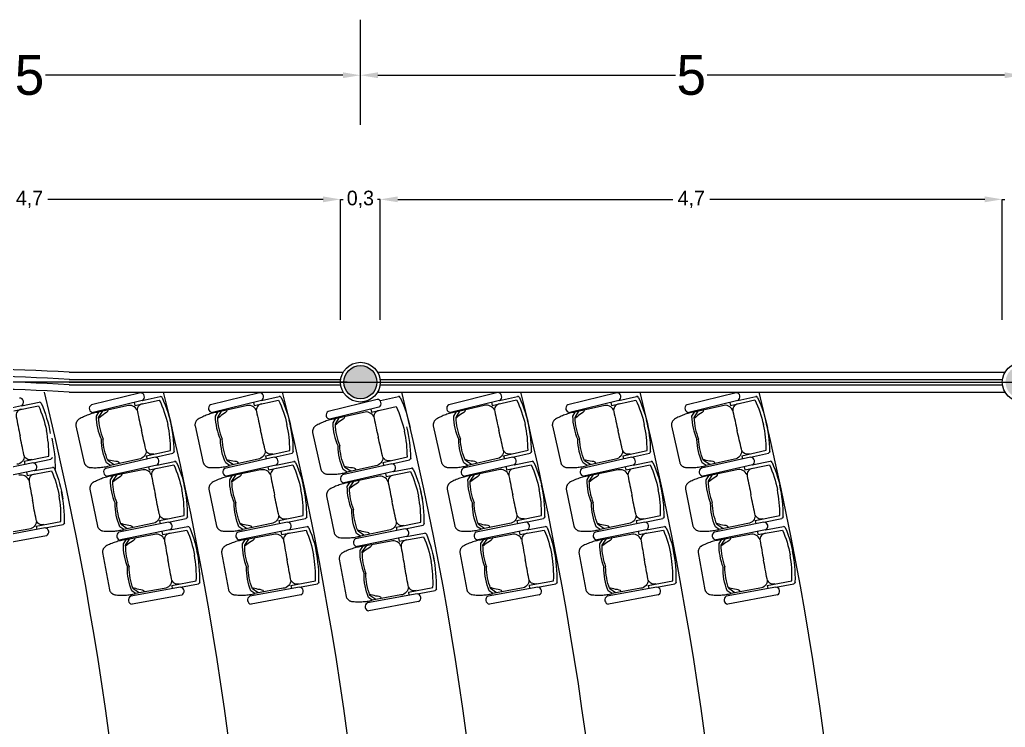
# Model space of a CAD drawing. Header units: millimetres. Extents: x 78.3 to 128, y 45 to 95.8.
# Drawn here: x 95.42 to 102.87, y 90.49 to 95.84 of the extents above; entities that cross this region are included whole.
import ezdxf

# ---------------------------------------------------------------- set-up
doc = ezdxf.new("R2010")
doc.units = ezdxf.units.MM
doc.header["$LTSCALE"] = 0.025
doc.linetypes.add('DASHED', pattern=[19.05, 12.7, -6.35])
for name, color, linetype, lineweight in [('EJES', 7, 'Continuous', 0), ('MURO CARGA', 6, 'Continuous', 50), ('MURO DIVISORIO', 2, 'Continuous', 25), ('PISOS', 3, 'Continuous', 18), ('ventana', 4, 'Continuous', 15)]:
    doc.layers.add(name, color=color, linetype=linetype, lineweight=lineweight)

msp = doc.modelspace()

# ---------------------------------------------------------------- hatches: boundary and pattern name
h = msp.add_hatch(color=3)
h.paths.add_polyline_path([(102.87, 93.0971, 1), (103.12, 93.0971, 1)])
h.paths.add_polyline_path([(97.87, 93.0971, 1), (98.12, 93.0971, 1)])

# ---------------------------------------------------------------- linework, layer by layer
at = {"lineweight": 15}
for p, q in [((96.3332, 93.017), (95.9628, 92.9257)), ((97.2332, 93.0173), (96.8628, 92.926)), ((99.0332, 93.0178), (98.6628, 92.9265)), ((99.9332, 93.0173), (99.5628, 92.926)), ((100.8332, 93.0175), (100.4628, 92.9262)), ((96.3472, 92.9587), (95.9769, 92.8674)), ((96.2864, 92.9439), (96.2916, 92.9205)), ((97.2472, 92.9589), (96.8769, 92.8677)), ((97.1864, 92.9442), (97.1916, 92.9208)), ((98.1216, 92.967), (97.7511, 92.8757)), ((99.0472, 92.9594), (98.6769, 92.8682)), ((98.9864, 92.9447), (98.9916, 92.9213)), ((99.9472, 92.9589), (99.5769, 92.8677)), ((99.8864, 92.9442), (99.8916, 92.9208)), ((100.8472, 92.9592), (100.4769, 92.8679)), ((100.7864, 92.9444), (100.7916, 92.921)), ((95.4337, 92.9185), (95.0617, 92.8348)), ((96.0164, 92.8704), (95.9979, 92.8401)), ((96.0436, 92.8765), (96.015, 92.8297)), ((96.2311, 92.9187), (96.0164, 92.8704)), ((96.9164, 92.8707), (96.8979, 92.8404)), ((96.9436, 92.8768), (96.915, 92.83)), ((97.1311, 92.919), (96.9164, 92.8707)), ((98.1356, 92.9087), (97.7653, 92.8174)), ((98.0194, 92.8688), (97.8048, 92.8204)), ((98.0747, 92.894), (98.08, 92.8706)), ((98.7164, 92.8712), (98.6979, 92.8409)), ((98.7436, 92.8773), (98.715, 92.8305)), ((98.9311, 92.9195), (98.7164, 92.8712)), ((99.6164, 92.8707), (99.5979, 92.8404)), ((99.6436, 92.8768), (99.615, 92.83)), ((99.8311, 92.919), (99.6164, 92.8707)), ((100.5164, 92.8709), (100.4979, 92.8407)), ((100.5436, 92.877), (100.515, 92.8303)), ((100.7311, 92.9193), (100.5164, 92.8709)), ((97.8048, 92.8204), (97.7863, 92.7902)), ((97.8319, 92.8266), (97.8034, 92.7798)), ((95.5215, 92.4874), (95.1477, 92.4111)), ((95.4554, 92.4994), (95.4604, 92.4749)), ((96.4436, 92.5294), (96.0714, 92.4455)), ((96.1072, 92.4673), (96.0775, 92.4868)), ((96.1343, 92.4735), (96.0885, 92.5035)), ((96.3218, 92.5157), (96.1072, 92.4673)), ((96.3773, 92.54), (96.3828, 92.5157)), ((97.3436, 92.5296), (96.9714, 92.4458)), ((97.0072, 92.4676), (96.9775, 92.487)), ((97.0343, 92.4737), (96.9885, 92.5038)), ((97.2218, 92.516), (97.0072, 92.4676)), ((97.2773, 92.5403), (97.2828, 92.5159)), ((98.1657, 92.4901), (98.1712, 92.4657)), ((99.1436, 92.5302), (98.7714, 92.4463)), ((98.8072, 92.4681), (98.7775, 92.4876)), ((98.8343, 92.4743), (98.7885, 92.5043)), ((99.0218, 92.5165), (98.8072, 92.4681)), ((99.0773, 92.5408), (99.0828, 92.5165)), ((100.0436, 92.5296), (99.6714, 92.4458)), ((99.7072, 92.4676), (99.6775, 92.487)), ((99.7343, 92.4737), (99.6885, 92.5038)), ((99.9218, 92.516), (99.7072, 92.4676)), ((99.9773, 92.5403), (99.9828, 92.5159)), ((100.9436, 92.5299), (100.5714, 92.4461)), ((100.6072, 92.4679), (100.5775, 92.4873)), ((100.6343, 92.474), (100.5885, 92.504)), ((100.8218, 92.5162), (100.6072, 92.4679)), ((100.8773, 92.5406), (100.8828, 92.5162)), ((95.5331, 92.4285), (95.1595, 92.3523)), ((95.4717, 92.4163), (95.4761, 92.3927)), ((96.4565, 92.4707), (96.0844, 92.387)), ((96.3395, 92.4332), (96.124, 92.3892)), ((96.3953, 92.4572), (96.4001, 92.4337)), ((97.3565, 92.471), (96.9844, 92.3872)), ((97.2395, 92.4334), (97.024, 92.3894)), ((97.2953, 92.4575), (97.3001, 92.434)), ((98.232, 92.4794), (97.8598, 92.3956)), ((97.8955, 92.4174), (97.8659, 92.4368)), ((98.2448, 92.4208), (97.8728, 92.337)), ((97.9227, 92.4235), (97.8769, 92.4535)), ((98.1102, 92.4657), (97.8955, 92.4174)), ((99.1565, 92.4715), (98.7844, 92.3877)), ((99.0395, 92.434), (98.824, 92.39)), ((99.0953, 92.458), (99.1001, 92.4345)), ((100.0565, 92.471), (99.6844, 92.3872)), ((99.9395, 92.4334), (99.724, 92.3894)), ((99.9953, 92.4575), (100.0001, 92.434)), ((100.9565, 92.4713), (100.5844, 92.3875)), ((100.8395, 92.4337), (100.624, 92.3897)), ((100.8953, 92.4578), (100.9001, 92.4343)), ((96.124, 92.3892), (96.1049, 92.3593)), ((96.1512, 92.3947), (96.1218, 92.3485)), ((97.024, 92.3894), (97.0049, 92.3596)), ((97.0512, 92.395), (97.0218, 92.3488)), ((97.9123, 92.3392), (97.8933, 92.3093)), ((97.9396, 92.3448), (97.9101, 92.2986)), ((98.1279, 92.3832), (97.9123, 92.3392)), ((98.1837, 92.4073), (98.1885, 92.3838)), ((98.824, 92.39), (98.8049, 92.3601)), ((98.8512, 92.3955), (98.8218, 92.3493)), ((99.724, 92.3894), (99.7049, 92.3596)), ((99.7512, 92.395), (99.7218, 92.3488)), ((100.624, 92.3897), (100.6049, 92.3598)), ((100.6512, 92.3953), (100.6218, 92.3491)), ((96.5442, 92.0396), (96.1704, 91.9633)), ((96.4781, 92.0516), (96.4832, 92.0271)), ((97.4442, 92.0399), (97.0704, 91.9635)), ((97.3781, 92.0519), (97.3832, 92.0274)), ((99.2442, 92.0404), (98.8704, 91.9641)), ((99.1781, 92.0524), (99.1832, 92.0279)), ((100.1442, 92.0399), (99.7704, 91.9635)), ((100.0781, 92.0519), (100.0832, 92.0274)), ((101.0442, 92.0401), (100.6704, 91.9638)), ((100.9781, 92.0521), (100.9832, 92.0277)), ((95.6122, 91.9957), (95.2369, 91.9269)), ((95.4899, 91.987), (95.2735, 91.9473)), ((95.5464, 92.0091), (95.5509, 91.9845)), ((96.2066, 91.9844), (96.1773, 92.0044)), ((96.5559, 91.9807), (96.1822, 91.9045)), ((96.2339, 91.9899), (96.1886, 92.0209)), ((96.4222, 92.0284), (96.2066, 91.9844)), ((96.4945, 91.9685), (96.4988, 91.9449)), ((97.1066, 91.9846), (97.0773, 92.0046)), ((97.4559, 91.981), (97.0822, 91.9047)), ((97.1339, 91.9902), (97.0886, 92.0212)), ((97.3222, 92.0286), (97.1066, 91.9846)), ((97.3945, 91.9687), (97.3988, 91.9451)), ((98.3326, 91.9896), (97.9588, 91.9133)), ((98.0222, 91.94), (97.977, 91.9709)), ((98.2106, 91.9784), (97.995, 91.9344)), ((98.2665, 92.0017), (98.2715, 91.9772)), ((98.9066, 91.9852), (98.8773, 92.0052)), ((99.2559, 91.9815), (98.8822, 91.9052)), ((98.9339, 91.9907), (98.8886, 92.0217)), ((99.1222, 92.0292), (98.9066, 91.9852)), ((99.1945, 91.9693), (99.1988, 91.9457)), ((99.8066, 91.9846), (99.7773, 92.0046)), ((100.1559, 91.981), (99.7822, 91.9047)), ((99.8339, 91.9902), (99.7886, 92.0212)), ((100.0222, 92.0286), (99.8066, 91.9846)), ((100.0945, 91.9687), (100.0988, 91.9451)), ((100.7066, 91.9849), (100.6773, 92.0049)), ((101.0559, 91.9813), (100.6822, 91.905)), ((100.7339, 91.9905), (100.6886, 92.0214)), ((100.9222, 92.0289), (100.7066, 91.9849)), ((100.9945, 91.969), (100.9988, 91.9454)), ((95.6227, 91.9366), (95.2476, 91.8679)), ((96.2218, 91.9059), (96.2021, 91.8764)), ((96.2492, 91.9109), (96.2188, 91.8653)), ((96.4382, 91.9455), (96.2218, 91.9059)), ((97.1218, 91.9061), (97.1021, 91.8767)), ((97.1492, 91.9112), (97.1188, 91.8656)), ((97.3382, 91.9458), (97.1218, 91.9061)), ((97.995, 91.9344), (97.9657, 91.9544)), ((98.3443, 91.9308), (97.9706, 91.8545)), ((98.2266, 91.8956), (98.0102, 91.8559)), ((98.2829, 91.9185), (98.2872, 91.8949)), ((98.9218, 91.9067), (98.9021, 91.8772)), ((98.9492, 91.9117), (98.9188, 91.8661)), ((99.1382, 91.9463), (98.9218, 91.9067)), ((99.8218, 91.9061), (99.8021, 91.8767)), ((99.8492, 91.9112), (99.8188, 91.8656)), ((100.0382, 91.9458), (99.8218, 91.9061)), ((100.7218, 91.9064), (100.7021, 91.8769)), ((100.7492, 91.9114), (100.7188, 91.8658)), ((100.9382, 91.9461), (100.7218, 91.9064)), ((98.0102, 91.8559), (97.9905, 91.8264)), ((98.0376, 91.8609), (98.0071, 91.8153)), ((96.635, 91.5479), (96.2597, 91.4791)), ((96.2963, 91.4995), (96.2674, 91.5201)), ((96.3237, 91.5045), (96.2791, 91.5364)), ((96.5127, 91.5392), (96.2963, 91.4995)), ((96.5691, 91.5613), (96.5736, 91.5367)), ((97.535, 91.5482), (97.1597, 91.4794)), ((97.1963, 91.4998), (97.1674, 91.5204)), ((97.2237, 91.5048), (97.1791, 91.5366)), ((97.4127, 91.5394), (97.1963, 91.4998)), ((97.4691, 91.5615), (97.4736, 91.5369)), ((99.335, 91.5487), (98.9597, 91.4799)), ((98.9963, 91.5003), (98.9674, 91.5209)), ((99.0237, 91.5053), (98.9791, 91.5372)), ((99.2127, 91.5399), (98.9963, 91.5003)), ((99.2691, 91.5621), (99.2736, 91.5375)), ((100.235, 91.5482), (99.8597, 91.4794)), ((99.8963, 91.4998), (99.8674, 91.5204)), ((99.9237, 91.5048), (99.8791, 91.5366)), ((100.1127, 91.5394), (99.8963, 91.4998)), ((100.1691, 91.5615), (100.1736, 91.5369)), ((101.135, 91.5484), (100.7597, 91.4797)), ((100.7963, 91.5), (100.7674, 91.5206)), ((100.8237, 91.505), (100.7791, 91.5369)), ((101.0127, 91.5397), (100.7963, 91.5)), ((101.0691, 91.5618), (101.0736, 91.5372)), ((96.6454, 91.4888), (96.2703, 91.4201)), ((97.5454, 91.4891), (97.1703, 91.4203)), ((98.4233, 91.498), (98.0481, 91.4292)), ((98.0846, 91.4495), (98.0558, 91.4701)), ((98.112, 91.4546), (98.0674, 91.4864)), ((98.3011, 91.4892), (98.0846, 91.4495)), ((98.3575, 91.5113), (98.362, 91.4867)), ((99.3454, 91.4896), (98.9703, 91.4209)), ((100.2454, 91.4891), (99.8703, 91.4203)), ((101.1454, 91.4894), (100.7703, 91.4206)), ((98.4338, 91.4389), (98.0587, 91.3701))]:
    msp.add_line(p, q, dxfattribs=at)
at = {"linetype": 'DASHED', "lineweight": 15}
for p, q in [((95.8454, 92.7666), (95.9082, 92.4878)), ((96.7454, 92.7668), (96.8082, 92.4881)), ((97.6337, 92.7166), (97.6965, 92.4379)), ((98.5454, 92.7674), (98.6082, 92.4886)), ((99.4454, 92.7668), (99.5082, 92.4881)), ((100.3454, 92.7671), (100.4082, 92.4884)), ((95.9509, 92.2888), (96.008, 92.0089)), ((96.8509, 92.2891), (96.908, 92.0091)), ((98.6509, 92.2896), (98.708, 92.0096)), ((99.5509, 92.2891), (99.608, 92.0091)), ((100.4509, 92.2893), (100.508, 92.0094)), ((97.7392, 92.2389), (97.7964, 91.9589)), ((96.0467, 91.809), (96.0982, 91.528)), ((96.9467, 91.8093), (96.9982, 91.5282)), ((97.8351, 91.7591), (97.8866, 91.478)), ((98.7467, 91.8098), (98.7982, 91.5288)), ((99.6467, 91.8093), (99.6982, 91.5282)), ((100.5467, 91.8096), (100.5982, 91.5285))]:
    msp.add_line(p, q, dxfattribs=at)
at = {"lineweight": 15}
for points in [[(95.4335, 92.9185), (95.569, 92.9462)], [(96.2916, 92.9205), (96.4757, 92.962)], [(96.347, 92.9586), (96.4819, 92.989)], [(97.1916, 92.9208), (97.3757, 92.9622)], [(97.247, 92.9589), (97.3819, 92.9893)], [(98.147, 92.9591), (98.2819, 92.9895)], [(98.9916, 92.9213), (99.1757, 92.9628)], [(99.047, 92.9594), (99.1819, 92.9898)], [(99.8916, 92.9208), (100.0757, 92.9622)], [(99.947, 92.9589), (100.0819, 92.9893)], [(100.7916, 92.921), (100.9757, 92.9625)], [(100.847, 92.9591), (100.9819, 92.9895)], [(95.3774, 92.8815), (95.5623, 92.9193)], [(98.08, 92.8706), (98.2641, 92.912)], [(96.3773, 92.54), (96.5614, 92.5815)], [(97.2773, 92.5403), (97.4614, 92.5818)], [(99.0773, 92.5408), (99.2614, 92.5823)], [(99.9773, 92.5403), (100.1614, 92.5818)], [(100.8773, 92.5406), (101.0614, 92.582)], [(95.4554, 92.4994), (95.6403, 92.5372)], [(95.5215, 92.4874), (95.657, 92.5151)], [(96.4436, 92.5294), (96.5786, 92.5597)], [(96.4562, 92.4707), (96.5917, 92.4984)], [(97.3436, 92.5296), (97.4786, 92.56)], [(97.3562, 92.471), (97.4917, 92.4986)], [(98.1657, 92.4901), (98.3498, 92.5316)], [(98.232, 92.4794), (98.3669, 92.5098)], [(99.1436, 92.5302), (99.2786, 92.5605)], [(99.1562, 92.4715), (99.2917, 92.4992)], [(100.0436, 92.5296), (100.1786, 92.56)], [(100.0562, 92.471), (100.1917, 92.4986)], [(100.9436, 92.5299), (101.0786, 92.5603)], [(100.9562, 92.4712), (101.0917, 92.4989)], [(95.4761, 92.3927), (95.6617, 92.4267)], [(95.5329, 92.4285), (95.6689, 92.4534)], [(96.4001, 92.4337), (96.585, 92.4715)], [(97.3001, 92.434), (97.485, 92.4718)], [(98.1885, 92.3838), (98.3734, 92.4215)], [(98.2446, 92.4208), (98.3801, 92.4484)], [(99.1001, 92.4345), (99.285, 92.4723)], [(100.0001, 92.434), (100.185, 92.4718)], [(100.9001, 92.4343), (101.085, 92.472)], [(95.5464, 92.0091), (95.732, 92.0431)], [(96.4781, 92.0516), (96.663, 92.0894)], [(96.5442, 92.0396), (96.6797, 92.0673)], [(97.3781, 92.0519), (97.563, 92.0896)], [(97.4442, 92.0399), (97.5797, 92.0675)], [(98.2665, 92.0017), (98.4514, 92.0394)], [(99.1781, 92.0524), (99.363, 92.0902)], [(99.2442, 92.0404), (99.3797, 92.0681)], [(100.0781, 92.0519), (100.263, 92.0896)], [(100.1442, 92.0399), (100.2797, 92.0675)], [(100.9781, 92.0521), (101.163, 92.0899)], [(101.0442, 92.0401), (101.1797, 92.0678)], [(95.6122, 91.9957), (95.7482, 92.0206)], [(96.4988, 91.9449), (96.6844, 91.9789)], [(96.5556, 91.9807), (96.6917, 92.0056)], [(97.3988, 91.9451), (97.5844, 91.9792)], [(97.4556, 91.981), (97.5917, 92.0059)], [(98.3326, 91.9896), (98.4681, 92.0173)], [(99.1988, 91.9457), (99.3844, 91.9797)], [(99.2556, 91.9815), (99.3917, 92.0064)], [(100.0988, 91.9451), (100.2844, 91.9792)], [(100.1556, 91.981), (100.2917, 92.0059)], [(100.9988, 91.9454), (101.1844, 91.9794)], [(101.0556, 91.9812), (101.1917, 92.0062)], [(98.2872, 91.8949), (98.4728, 91.9289)], [(98.344, 91.9308), (98.48, 91.9557)], [(96.5691, 91.5613), (96.7547, 91.5953)], [(97.4691, 91.5615), (97.6547, 91.5955)], [(99.2691, 91.5621), (99.4547, 91.5961)], [(100.1691, 91.5615), (100.3547, 91.5955)], [(101.0691, 91.5618), (101.2547, 91.5958)], [(96.635, 91.5479), (96.771, 91.5728)], [(97.535, 91.5482), (97.671, 91.5731)], [(98.3575, 91.5113), (98.5431, 91.5453)], [(98.4233, 91.498), (98.5594, 91.5229)], [(99.335, 91.5487), (99.471, 91.5736)], [(100.235, 91.5482), (100.371, 91.5731)], [(101.135, 91.5484), (101.271, 91.5734)]]:
    msp.add_lwpolyline(points, dxfattribs=at)
for points in [[(95.583, 92.9381, 0.288243), (95.569, 92.9462, 0.288243)], [(95.583, 92.9381, -0.060987), (95.6522, 92.7098, -0.060987)], [(96.4757, 92.962, -0.059139), (96.5399, 92.7766, -0.059139)], [(96.4961, 92.9812, 0.288243), (96.4819, 92.989, 0.288243)], [(96.4961, 92.9812, -0.060987), (96.5699, 92.7543, -0.060987)], [(97.3757, 92.9622, -0.059139), (97.4399, 92.7768, -0.059139)], [(97.3961, 92.9815, 0.288243), (97.3819, 92.9893, 0.288243)], [(97.3961, 92.9815, -0.060987), (97.4699, 92.7546, -0.060987)], [(98.2961, 92.9818, 0.288243), (98.2819, 92.9895, 0.288243)], [(98.2961, 92.9818, -0.060987), (98.3699, 92.7549, -0.060987)], [(99.0492, 92.9334, 0.450517), (99.0098, 92.8753, 0.003626), (99.0415, 92.7327, 0.003626)], [(99.1757, 92.9628, -0.059139), (99.2399, 92.7773, -0.059139)], [(99.1961, 92.982, 0.288243), (99.1819, 92.9898, 0.288243)], [(99.1961, 92.982, -0.060987), (99.2699, 92.7551, -0.060987)], [(100.0757, 92.9622, -0.059139), (100.1399, 92.7768, -0.059139)], [(100.0961, 92.9815, 0.288243), (100.0819, 92.9893, 0.288243)], [(100.0961, 92.9815, -0.060987), (100.1699, 92.7546, -0.060987)], [(100.8492, 92.9331, 0.450517), (100.8098, 92.875, 0.003626), (100.8415, 92.7324, 0.003626)], [(100.9757, 92.9625, -0.059139), (101.0399, 92.7771, -0.059139)], [(100.9961, 92.9818, 0.288243), (100.9819, 92.9895, 0.288243)], [(100.9961, 92.9818, -0.060987), (101.0699, 92.7549, -0.060987)], [(95.4352, 92.8925, 0.450517), (95.3947, 92.8351, 0.003626), (95.4234, 92.6919, 0.003626)], [(95.5623, 92.9193, -0.059139), (95.6227, 92.7326, -0.059139)], [(96.3078, 92.8835, 0.38944), (96.2311, 92.9187, -0.177299)], [(96.3492, 92.9326, 0.450517), (96.3098, 92.8745, 0.003626), (96.3415, 92.7319, 0.003626)], [(97.2078, 92.8838, 0.38944), (97.1311, 92.919, -0.177299)], [(97.2492, 92.9329, 0.450517), (97.2098, 92.8747, 0.003626), (97.2415, 92.7321, 0.003626)], [(98.0962, 92.8336, 0.38944), (98.0194, 92.8688, -0.177299)], [(98.1375, 92.8827, 0.450517), (98.0982, 92.8245, 0.003626), (98.1298, 92.6819, 0.003626)], [(98.2641, 92.912, -0.059139), (98.3283, 92.7266, -0.059139)], [(99.0078, 92.8843, 0.38944), (98.9311, 92.9195, -0.177299)], [(99.9078, 92.8838, 0.38944), (99.8311, 92.919, -0.177299)], [(99.9492, 92.9329, 0.450517), (99.9098, 92.8747, 0.003626), (99.9415, 92.7321, 0.003626)], [(100.8078, 92.8841, 0.38944), (100.7311, 92.9193, -0.177299)], [(95.9979, 92.8401, 0.099555), (96.0377, 92.6635, 0.500475)], [(96.015, 92.8297, 0.093035), (96.0507, 92.6664, 0.093035)], [(96.5881, 92.5729, 0.060987), (96.5575, 92.8095, 0.060987)], [(96.8979, 92.8404, 0.099555), (96.9377, 92.6637, 0.500475)], [(96.915, 92.83, 0.093035), (96.9507, 92.6666, 0.093035)], [(97.4881, 92.5731, 0.060987), (97.4575, 92.8097, 0.060987)], [(97.7863, 92.7902, 0.099555), (97.8261, 92.6135, 0.500475)], [(98.6979, 92.8409, 0.099555), (98.7377, 92.6642, 0.500475)], [(98.715, 92.8305, 0.093035), (98.7507, 92.6672, 0.093035)], [(99.2881, 92.5736, 0.060987), (99.2575, 92.8103, 0.060987)], [(99.5979, 92.8404, 0.099555), (99.6377, 92.6637, 0.500475)], [(99.615, 92.83, 0.093035), (99.6507, 92.6666, 0.093035)], [(100.1881, 92.5731, 0.060987), (100.1575, 92.8097, 0.060987)], [(100.4979, 92.8407, 0.099555), (100.5377, 92.664, 0.500475)], [(100.515, 92.8303, 0.093035), (100.5507, 92.6669, 0.093035)], [(101.0881, 92.5734, 0.060987), (101.0575, 92.81, 0.060987)], [(95.6403, 92.5372, 0.059139), (95.6227, 92.7326, 0.059139)], [(96.4345, 92.5538, -0.450517), (96.374, 92.5895, -0.003626), (96.3415, 92.7319, -0.003626)], [(96.5614, 92.5815, 0.059139), (96.5399, 92.7766, 0.059139)], [(97.3345, 92.554, -0.450517), (97.274, 92.5897, -0.003626), (97.2415, 92.7321, -0.003626)], [(97.4614, 92.5818, 0.059139), (97.4399, 92.7768, 0.059139)], [(97.8034, 92.7798, 0.093035), (97.8391, 92.6164, 0.093035)], [(98.3498, 92.5316, 0.059139), (98.3283, 92.7266, 0.059139)], [(98.3764, 92.5229, 0.060987), (98.3458, 92.7595, 0.060987)], [(99.1345, 92.5546, -0.450517), (99.074, 92.5903, -0.003626), (99.0415, 92.7327, -0.003626)], [(99.2614, 92.5823, 0.059139), (99.2399, 92.7773, 0.059139)], [(100.0345, 92.554, -0.450517), (99.974, 92.5897, -0.003626), (99.9415, 92.7321, -0.003626)], [(100.1614, 92.5818, 0.059139), (100.1399, 92.7768, 0.059139)], [(100.9345, 92.5543, -0.450517), (100.874, 92.59, -0.003626), (100.8415, 92.7324, -0.003626)], [(101.0614, 92.582, 0.059139), (101.0399, 92.7771, 0.059139)], [(95.5128, 92.512, -0.450517), (95.4531, 92.5489, -0.003626), (95.4234, 92.6919, -0.003626)], [(95.691, 92.4373, 0.060987), (95.6651, 92.6745, 0.060987)], [(96.0775, 92.4868, -0.099555), (96.0377, 92.6635, -0.500475)], [(96.0885, 92.5035, -0.093035), (96.0507, 92.6664, -0.093035)], [(96.9775, 92.487, -0.099555), (96.9377, 92.6637, -0.500475)], [(96.9885, 92.5038, -0.093035), (96.9507, 92.6666, -0.093035)], [(98.2229, 92.5038, -0.450517), (98.1624, 92.5395, -0.003626), (98.1298, 92.6819, -0.003626)], [(98.7775, 92.4876, -0.099555), (98.7377, 92.6642, -0.500475)], [(98.7885, 92.5043, -0.093035), (98.7507, 92.6672, -0.093035)], [(99.6775, 92.487, -0.099555), (99.6377, 92.6637, -0.500475)], [(99.6885, 92.5038, -0.093035), (99.6507, 92.6666, -0.093035)], [(100.5775, 92.4873, -0.099555), (100.5377, 92.664, -0.500475)], [(100.5885, 92.504, -0.093035), (100.5507, 92.6669, -0.093035)], [(96.3761, 92.5804, -0.38944), (96.3218, 92.5157, 0.177299)], [(96.5881, 92.5729, -0.288243), (96.5786, 92.5597, -0.288243)], [(97.2761, 92.5807, -0.38944), (97.2218, 92.516, 0.177299)], [(97.4881, 92.5731, -0.288243), (97.4786, 92.56, -0.288243)], [(97.8659, 92.4368, -0.099555), (97.8261, 92.6135, -0.500475)], [(97.8769, 92.4535, -0.093035), (97.8391, 92.6164, -0.093035)], [(99.0761, 92.5812, -0.38944), (99.0218, 92.5165, 0.177299)], [(99.2881, 92.5736, -0.288243), (99.2786, 92.5605, -0.288243)], [(99.9761, 92.5807, -0.38944), (99.9218, 92.516, 0.177299)], [(100.1881, 92.5731, -0.288243), (100.1786, 92.56, -0.288243)], [(100.8761, 92.5809, -0.38944), (100.8218, 92.5162, 0.177299)], [(101.0881, 92.5734, -0.288243), (101.0786, 92.5603, -0.288243)], [(95.455, 92.5398, -0.38944), (95.3994, 92.4762, 0.177299)], [(95.6668, 92.528, -0.288243), (95.657, 92.5151, -0.288243)], [(96.6058, 92.4903, 0.288243), (96.5917, 92.4984, 0.288243)], [(96.6058, 92.4903, -0.060987), (96.675, 92.262, -0.060987)], [(97.5058, 92.4906, 0.288243), (97.4917, 92.4986, 0.288243)], [(97.5058, 92.4906, -0.060987), (97.575, 92.2623, -0.060987)], [(98.1644, 92.5304, -0.38944), (98.1102, 92.4657, 0.177299)], [(98.3764, 92.5229, -0.288243), (98.3669, 92.5098, -0.288243)], [(99.3058, 92.4911, 0.288243), (99.2917, 92.4992, 0.288243)], [(99.3058, 92.4911, -0.060987), (99.375, 92.2628, -0.060987)], [(100.2058, 92.4906, 0.288243), (100.1917, 92.4986, 0.288243)], [(100.2058, 92.4906, -0.060987), (100.275, 92.2623, -0.060987)], [(101.1058, 92.4908, 0.288243), (101.0917, 92.4989, 0.288243)], [(101.1058, 92.4908, -0.060987), (101.175, 92.2625, -0.060987)], [(95.6617, 92.4267, -0.059139), (95.7184, 92.2388, -0.059139)], [(95.6828, 92.4451, 0.288243), (95.6689, 92.4534, 0.288243)], [(95.6828, 92.4451, -0.060987), (95.7474, 92.2154, -0.060987)], [(96.4156, 92.3964, 0.38944), (96.3395, 92.4332, -0.177299)], [(96.4579, 92.4447, 0.450517), (96.4174, 92.3873, 0.003626), (96.4462, 92.2441, 0.003626)], [(96.585, 92.4715, -0.059139), (96.6455, 92.2848, -0.059139)], [(97.3156, 92.3967, 0.38944), (97.2395, 92.4334, -0.177299)], [(97.3579, 92.4449, 0.450517), (97.3174, 92.3876, 0.003626), (97.3462, 92.2444, 0.003626)], [(97.485, 92.4718, -0.059139), (97.5455, 92.2851, -0.059139)], [(98.3734, 92.4215, -0.059139), (98.4338, 92.2349, -0.059139)], [(98.3942, 92.4404, 0.288243), (98.3801, 92.4484, 0.288243)], [(98.3942, 92.4404, -0.060987), (98.4634, 92.212, -0.060987)], [(99.1156, 92.3972, 0.38944), (99.0395, 92.434, -0.177299)], [(99.1579, 92.4455, 0.450517), (99.1174, 92.3881, 0.003626), (99.1462, 92.2449, 0.003626)], [(99.285, 92.4723, -0.059139), (99.3455, 92.2856, -0.059139)], [(100.0156, 92.3967, 0.38944), (99.9395, 92.4334, -0.177299)], [(100.0579, 92.4449, 0.450517), (100.0174, 92.3876, 0.003626), (100.0462, 92.2444, 0.003626)], [(100.185, 92.4718, -0.059139), (100.2455, 92.2851, -0.059139)], [(100.9156, 92.397, 0.38944), (100.8395, 92.4337, -0.177299)], [(100.9579, 92.4452, 0.450517), (100.9174, 92.3878, 0.003626), (100.9462, 92.2446, 0.003626)], [(101.085, 92.472, -0.059139), (101.1455, 92.2853, -0.059139)], [(95.4907, 92.3551, 0.38944), (95.4155, 92.3933, -0.177299)], [(95.534, 92.4024, 0.450517), (95.4924, 92.3459, 0.003626), (95.5183, 92.2022, 0.003626)], [(96.1049, 92.3593, 0.099555), (96.1411, 92.1818, 0.500475)], [(96.1218, 92.3485, 0.093035), (96.1541, 92.1845, 0.093035)], [(97.0049, 92.3596, 0.099555), (97.0411, 92.1821, 0.500475)], [(97.0218, 92.3488, 0.093035), (97.0541, 92.1848, 0.093035)], [(98.2039, 92.3465, 0.38944), (98.1279, 92.3832, -0.177299)], [(98.2463, 92.3947, 0.450517), (98.2058, 92.3374, 0.003626), (98.2345, 92.1942, 0.003626)], [(98.8049, 92.3601, 0.099555), (98.8411, 92.1826, 0.500475)], [(98.8218, 92.3493, 0.093035), (98.8541, 92.1853, 0.093035)], [(99.7049, 92.3596, 0.099555), (99.7411, 92.1821, 0.500475)], [(99.7218, 92.3488, 0.093035), (99.7541, 92.1848, 0.093035)], [(100.6049, 92.3598, 0.099555), (100.6411, 92.1824, 0.500475)], [(100.6218, 92.3491, 0.093035), (100.6541, 92.185, 0.093035)], [(95.7583, 92.0334, 0.060987), (95.7372, 92.271, 0.060987)], [(96.663, 92.0894, 0.059139), (96.6455, 92.2848, 0.059139)], [(96.6895, 92.0802, 0.060987), (96.6637, 92.3174, 0.060987)], [(97.563, 92.0896, 0.059139), (97.5455, 92.2851, 0.059139)], [(97.5895, 92.0804, 0.060987), (97.5637, 92.3176, 0.060987)], [(97.8933, 92.3093, 0.099555), (97.9295, 92.1319, 0.500475)], [(97.9101, 92.2986, 0.093035), (97.9425, 92.1345, 0.093035)], [(98.4779, 92.0302, 0.060987), (98.4521, 92.2674, 0.060987)], [(99.363, 92.0902, 0.059139), (99.3455, 92.2856, 0.059139)], [(99.3895, 92.081, 0.060987), (99.3637, 92.3182, 0.060987)], [(100.263, 92.0896, 0.059139), (100.2455, 92.2851, 0.059139)], [(100.2895, 92.0804, 0.060987), (100.2637, 92.3176, 0.060987)], [(101.163, 92.0899, 0.059139), (101.1455, 92.2853, 0.059139)], [(101.1895, 92.0807, 0.060987), (101.1637, 92.3179, 0.060987)], [(95.604, 92.0205, -0.450517), (95.5451, 92.0586, -0.003626), (95.5183, 92.2022, -0.003626)], [(95.732, 92.0431, 0.059139), (95.7184, 92.2388, 0.059139)], [(96.5356, 92.0642, -0.450517), (96.4759, 92.1011, -0.003626), (96.4462, 92.2441, -0.003626)], [(97.4356, 92.0645, -0.450517), (97.3759, 92.1014, -0.003626), (97.3462, 92.2444, -0.003626)], [(98.3239, 92.0143, -0.450517), (98.2642, 92.0512, -0.003626), (98.2345, 92.1942, -0.003626)], [(98.4514, 92.0394, 0.059139), (98.4338, 92.2349, 0.059139)], [(99.2356, 92.065, -0.450517), (99.1759, 92.1019, -0.003626), (99.1462, 92.2449, -0.003626)], [(100.1356, 92.0645, -0.450517), (100.0759, 92.1014, -0.003626), (100.0462, 92.2444, -0.003626)], [(101.0356, 92.0647, -0.450517), (100.9759, 92.1016, -0.003626), (100.9462, 92.2446, -0.003626)], [(96.1773, 92.0044, -0.099555), (96.1411, 92.1818, -0.500475)], [(96.1886, 92.0209, -0.093035), (96.1541, 92.1845, -0.093035)], [(97.0773, 92.0046, -0.099555), (97.0411, 92.1821, -0.500475)], [(97.0886, 92.0212, -0.093035), (97.0541, 92.1848, -0.093035)], [(97.9657, 91.9544, -0.099555), (97.9295, 92.1319, -0.500475)], [(97.977, 91.9709, -0.093035), (97.9425, 92.1345, -0.093035)], [(98.8773, 92.0052, -0.099555), (98.8411, 92.1826, -0.500475)], [(98.8886, 92.0217, -0.093035), (98.8541, 92.1853, -0.093035)], [(99.7773, 92.0046, -0.099555), (99.7411, 92.1821, -0.500475)], [(99.7886, 92.0212, -0.093035), (99.7541, 92.1848, -0.093035)], [(100.6773, 92.0049, -0.099555), (100.6411, 92.1824, -0.500475)], [(100.6886, 92.0214, -0.093035), (100.6541, 92.185, -0.093035)], [(95.5468, 92.0494, -0.38944), (95.4899, 91.987, 0.177299)], [(96.4777, 92.092, -0.38944), (96.4222, 92.0284, 0.177299)], [(96.6895, 92.0802, -0.288243), (96.6797, 92.0673, -0.288243)], [(97.3777, 92.0922, -0.38944), (97.3222, 92.0286, 0.177299)], [(97.5895, 92.0804, -0.288243), (97.5797, 92.0675, -0.288243)], [(98.2661, 92.042, -0.38944), (98.2106, 91.9784, 0.177299)], [(99.1777, 92.0928, -0.38944), (99.1222, 92.0292, 0.177299)], [(99.3895, 92.081, -0.288243), (99.3797, 92.0681, -0.288243)], [(100.0777, 92.0922, -0.38944), (100.0222, 92.0286, 0.177299)], [(100.2895, 92.0804, -0.288243), (100.2797, 92.0675, -0.288243)], [(100.9777, 92.0925, -0.38944), (100.9222, 92.0289, 0.177299)], [(101.1895, 92.0807, -0.288243), (101.1797, 92.0678, -0.288243)], [(95.7583, 92.0334, -0.288243), (95.7482, 92.0206, -0.288243)], [(96.6844, 91.9789, -0.059139), (96.7411, 91.791, -0.059139)], [(96.7056, 91.9973, 0.288243), (96.6917, 92.0056, 0.288243)], [(96.7056, 91.9973, -0.060987), (96.7702, 91.7676, -0.060987)], [(97.5844, 91.9792, -0.059139), (97.6411, 91.7913, -0.059139)], [(97.6056, 91.9976, 0.288243), (97.5917, 92.0059, 0.288243)], [(97.6056, 91.9976, -0.060987), (97.6702, 91.7679, -0.060987)], [(98.4779, 92.0302, -0.288243), (98.4681, 92.0173, -0.288243)], [(99.3844, 91.9797, -0.059139), (99.4411, 91.7918, -0.059139)], [(99.4056, 91.9981, 0.288243), (99.3917, 92.0064, 0.288243)], [(99.4056, 91.9981, -0.060987), (99.4702, 91.7684, -0.060987)], [(100.2844, 91.9792, -0.059139), (100.3411, 91.7913, -0.059139)], [(100.3056, 91.9976, 0.288243), (100.2917, 92.0059, 0.288243)], [(100.3056, 91.9976, -0.060987), (100.3702, 91.7679, -0.060987)], [(101.1844, 91.9794, -0.059139), (101.2411, 91.7916, -0.059139)], [(101.2056, 91.9978, 0.288243), (101.1917, 92.0062, 0.288243)], [(101.2056, 91.9978, -0.060987), (101.2702, 91.7682, -0.060987)], [(96.5135, 91.9073, 0.38944), (96.4382, 91.9455, -0.177299)], [(96.5568, 91.9546, 0.450517), (96.5152, 91.8981, 0.003626), (96.541, 91.7544, 0.003626)], [(97.4135, 91.9075, 0.38944), (97.3382, 91.9458, -0.177299)], [(97.4568, 91.9549, 0.450517), (97.4152, 91.8984, 0.003626), (97.441, 91.7546, 0.003626)], [(98.3019, 91.8573, 0.38944), (98.2266, 91.8956, -0.177299)], [(98.3452, 91.9047, 0.450517), (98.3035, 91.8482, 0.003626), (98.3294, 91.7044, 0.003626)], [(98.4728, 91.9289, -0.059139), (98.5295, 91.7411, -0.059139)], [(98.4939, 91.9474, 0.288243), (98.48, 91.9557, 0.288243)], [(98.4939, 91.9474, -0.060987), (98.5585, 91.7177, -0.060987)], [(99.2135, 91.9081, 0.38944), (99.1382, 91.9463, -0.177299)], [(99.2568, 91.9554, 0.450517), (99.2152, 91.8989, 0.003626), (99.241, 91.7552, 0.003626)], [(100.1135, 91.9075, 0.38944), (100.0382, 91.9458, -0.177299)], [(100.1568, 91.9549, 0.450517), (100.1152, 91.8984, 0.003626), (100.141, 91.7546, 0.003626)], [(101.0135, 91.9078, 0.38944), (100.9382, 91.9461, -0.177299)], [(101.0568, 91.9552, 0.450517), (101.0152, 91.8986, 0.003626), (101.041, 91.7549, 0.003626)], [(96.2021, 91.8764, 0.099555), (96.2348, 91.6982, 0.500475)], [(96.2188, 91.8653, 0.093035), (96.2478, 91.7006, 0.093035)], [(96.781, 91.5856, 0.060987), (96.76, 91.8232, 0.060987)], [(97.1021, 91.8767, 0.099555), (97.1348, 91.6985, 0.500475)], [(97.1188, 91.8656, 0.093035), (97.1478, 91.7009, 0.093035)], [(97.681, 91.5858, 0.060987), (97.66, 91.8235, 0.060987)], [(97.9905, 91.8264, 0.099555), (98.0232, 91.6483, 0.500475)], [(98.9021, 91.8772, 0.099555), (98.9348, 91.699, 0.500475)], [(98.9188, 91.8661, 0.093035), (98.9478, 91.7014, 0.093035)], [(99.481, 91.5863, 0.060987), (99.46, 91.824, 0.060987)], [(99.8021, 91.8767, 0.099555), (99.8348, 91.6985, 0.500475)], [(99.8188, 91.8656, 0.093035), (99.8478, 91.7009, 0.093035)], [(100.381, 91.5858, 0.060987), (100.36, 91.8235, 0.060987)], [(100.7021, 91.8769, 0.099555), (100.7348, 91.6988, 0.500475)], [(100.7188, 91.8658, 0.093035), (100.7478, 91.7012, 0.093035)], [(101.281, 91.5861, 0.060987), (101.26, 91.8237, 0.060987)], [(96.6268, 91.5727, -0.450517), (96.5678, 91.6108, -0.003626), (96.541, 91.7544, -0.003626)], [(96.7547, 91.5953, 0.059139), (96.7411, 91.791, 0.059139)], [(97.5268, 91.5729, -0.450517), (97.4678, 91.611, -0.003626), (97.441, 91.7546, -0.003626)], [(97.6547, 91.5955, 0.059139), (97.6411, 91.7913, 0.059139)], [(98.0071, 91.8153, 0.093035), (98.0362, 91.6507, 0.093035)], [(98.5694, 91.5356, 0.060987), (98.5483, 91.7733, 0.060987)], [(99.3268, 91.5735, -0.450517), (99.2678, 91.6116, -0.003626), (99.241, 91.7552, -0.003626)], [(99.4547, 91.5961, 0.059139), (99.4411, 91.7918, 0.059139)], [(100.2268, 91.5729, -0.450517), (100.1678, 91.611, -0.003626), (100.141, 91.7546, -0.003626)], [(100.3547, 91.5955, 0.059139), (100.3411, 91.7913, 0.059139)], [(101.1268, 91.5732, -0.450517), (101.0678, 91.6113, -0.003626), (101.041, 91.7549, -0.003626)], [(101.2547, 91.5958, 0.059139), (101.2411, 91.7916, 0.059139)], [(96.2674, 91.5201, -0.099555), (96.2348, 91.6982, -0.500475)], [(96.2791, 91.5364, -0.093035), (96.2478, 91.7006, -0.093035)], [(97.1674, 91.5204, -0.099555), (97.1348, 91.6985, -0.500475)], [(97.1791, 91.5366, -0.093035), (97.1478, 91.7009, -0.093035)], [(98.4152, 91.5227, -0.450517), (98.3562, 91.5608, -0.003626), (98.3294, 91.7044, -0.003626)], [(98.5431, 91.5453, 0.059139), (98.5295, 91.7411, 0.059139)], [(98.9674, 91.5209, -0.099555), (98.9348, 91.699, -0.500475)], [(98.9791, 91.5372, -0.093035), (98.9478, 91.7014, -0.093035)], [(99.8674, 91.5204, -0.099555), (99.8348, 91.6985, -0.500475)], [(99.8791, 91.5366, -0.093035), (99.8478, 91.7009, -0.093035)], [(100.7674, 91.5206, -0.099555), (100.7348, 91.6988, -0.500475)], [(100.7791, 91.5369, -0.093035), (100.7478, 91.7012, -0.093035)], [(96.5695, 91.6016, -0.38944), (96.5127, 91.5392, 0.177299)], [(97.4695, 91.6019, -0.38944), (97.4127, 91.5394, 0.177299)], [(98.0558, 91.4701, -0.099555), (98.0232, 91.6483, -0.500475)], [(98.0674, 91.4864, -0.093035), (98.0362, 91.6507, -0.093035)], [(99.2695, 91.6024, -0.38944), (99.2127, 91.5399, 0.177299)], [(100.1695, 91.6019, -0.38944), (100.1127, 91.5394, 0.177299)], [(101.0695, 91.6021, -0.38944), (101.0127, 91.5397, 0.177299)], [(96.781, 91.5856, -0.288243), (96.771, 91.5728, -0.288243)], [(97.681, 91.5858, -0.288243), (97.671, 91.5731, -0.288243)], [(98.3579, 91.5517, -0.38944), (98.3011, 91.4892, 0.177299)], [(98.5694, 91.5356, -0.288243), (98.5594, 91.5229, -0.288243)], [(99.481, 91.5863, -0.288243), (99.471, 91.5736, -0.288243)], [(100.381, 91.5858, -0.288243), (100.371, 91.5731, -0.288243)], [(101.281, 91.5861, -0.288243), (101.271, 91.5734, -0.288243)]]:
    msp.add_lwpolyline(points, format="xyb", dxfattribs=at)
at = {"linetype": 'DASHED', "lineweight": 15}
for points in [[(96.0164, 92.8704, 0.09218), (95.8684, 92.8166, 0.273589), (95.8454, 92.7666, 0.273589)], [(96.9164, 92.8707, 0.09218), (96.7684, 92.8169, 0.273589), (96.7454, 92.7668, 0.273589)], [(98.7164, 92.8712, 0.09218), (98.5684, 92.8174, 0.273589), (98.5454, 92.7674, 0.273589)], [(99.6164, 92.8707, 0.09218), (99.4684, 92.8169, 0.273589), (99.4454, 92.7668, 0.273589)], [(100.5164, 92.8709, 0.09218), (100.3684, 92.8171, 0.273589), (100.3454, 92.7671, 0.273589)], [(97.8048, 92.8204, 0.09218), (97.6567, 92.7667, 0.273589), (97.6337, 92.7166, 0.273589)], [(96.1072, 92.4673, -0.09218), (95.9504, 92.4525, -0.273589), (95.9082, 92.4878, -0.273589)], [(97.0072, 92.4676, -0.09218), (96.8504, 92.4527, -0.273589), (96.8082, 92.4881, -0.273589)], [(98.8072, 92.4681, -0.09218), (98.6504, 92.4533, -0.273589), (98.6082, 92.4886, -0.273589)], [(99.7072, 92.4676, -0.09218), (99.5504, 92.4527, -0.273589), (99.5082, 92.4881, -0.273589)], [(100.6072, 92.4679, -0.09218), (100.4504, 92.453, -0.273589), (100.4082, 92.4884, -0.273589)], [(97.8955, 92.4174, -0.09218), (97.7387, 92.4025, -0.273589), (97.6965, 92.4379, -0.273589)], [(96.124, 92.3892, 0.09218), (95.9749, 92.3384, 0.273589), (95.9509, 92.2888, 0.273589)], [(97.024, 92.3894, 0.09218), (96.8749, 92.3386, 0.273589), (96.8509, 92.2891, 0.273589)], [(97.9123, 92.3392, 0.09218), (97.7632, 92.2884, 0.273589), (97.7392, 92.2389, 0.273589)], [(98.824, 92.39, 0.09218), (98.6749, 92.3392, 0.273589), (98.6509, 92.2896, 0.273589)], [(99.724, 92.3894, 0.09218), (99.5749, 92.3386, 0.273589), (99.5509, 92.2891, 0.273589)], [(100.624, 92.3897, 0.09218), (100.4749, 92.3389, 0.273589), (100.4509, 92.2893, 0.273589)], [(96.2066, 91.9844, -0.09218), (96.0495, 91.9727, -0.273589), (96.008, 92.0089, -0.273589)], [(97.1066, 91.9846, -0.09218), (96.9495, 91.9729, -0.273589), (96.908, 92.0091, -0.273589)], [(98.9066, 91.9852, -0.09218), (98.7495, 91.9734, -0.273589), (98.708, 92.0096, -0.273589)], [(99.8066, 91.9846, -0.09218), (99.6495, 91.9729, -0.273589), (99.608, 92.0091, -0.273589)], [(100.7066, 91.9849, -0.09218), (100.5495, 91.9732, -0.273589), (100.508, 92.0094, -0.273589)], [(96.2218, 91.9059, 0.09218), (96.0717, 91.8581, 0.273589), (96.0467, 91.809, 0.273589)], [(97.1218, 91.9061, 0.09218), (96.9717, 91.8584, 0.273589), (96.9467, 91.8093, 0.273589)], [(97.995, 91.9344, -0.09218), (97.8379, 91.9227, -0.273589), (97.7964, 91.9589, -0.273589)], [(98.9218, 91.9067, 0.09218), (98.7717, 91.8589, 0.273589), (98.7467, 91.8098, 0.273589)], [(99.8218, 91.9061, 0.09218), (99.6717, 91.8584, 0.273589), (99.6467, 91.8093, 0.273589)], [(100.7218, 91.9064, 0.09218), (100.5717, 91.8586, 0.273589), (100.5467, 91.8096, 0.273589)], [(98.0102, 91.8559, 0.09218), (97.8601, 91.8081, 0.273589), (97.8351, 91.7591, 0.273589)], [(96.2963, 91.4995, -0.09218), (96.139, 91.4909, -0.273589), (96.0982, 91.528, -0.273589)], [(97.1963, 91.4998, -0.09218), (97.039, 91.4912, -0.273589), (96.9982, 91.5282, -0.273589)], [(98.9963, 91.5003, -0.09218), (98.839, 91.4917, -0.273589), (98.7982, 91.5288, -0.273589)], [(99.8963, 91.4998, -0.09218), (99.739, 91.4912, -0.273589), (99.6982, 91.5282, -0.273589)], [(100.7963, 91.5, -0.09218), (100.639, 91.4915, -0.273589), (100.5982, 91.5285, -0.273589)], [(98.0846, 91.4495, -0.09218), (97.9274, 91.441, -0.273589), (97.8866, 91.478, -0.273589)]]:
    msp.add_lwpolyline(points, format="xyb", dxfattribs=at)
at = {"color": 3}
for centre, radius in [((97.995, 93.0971), 0.15), ((102.995, 93.0971), 0.15), ((97.995, 93.0971), 0.125)]:
    msp.add_circle(centre, radius, dxfattribs=at)
at = {"lineweight": 15}
for centre, start, end in [((96.332, 92.9859), 299.22495, 88.32935), ((97.232, 92.9861), 299.22495, 88.32935), ((99.032, 92.9866), 299.22495, 88.32935), ((99.932, 92.9861), 299.22495, 88.32935), ((100.832, 92.9864), 299.22495, 88.32935), ((95.4191, 92.946), 298.0711, 87.1755), ((98.1204, 92.9359), 299.22495, 88.32935), ((95.978, 92.8985), 119.37517, 268.47956), ((96.878, 92.8988), 119.37517, 268.47956), ((97.7664, 92.8486), 119.37517, 268.47956), ((98.678, 92.8993), 119.37517, 268.47956), ((99.578, 92.8988), 119.37517, 268.47956), ((100.478, 92.8991), 119.37517, 268.47956), ((95.519, 92.4563), 296.91726, 86.02165), ((96.4418, 92.4982), 298.0711, 87.1755), ((97.3418, 92.4985), 298.0711, 87.1755), ((99.1418, 92.499), 298.0711, 87.1755), ((100.0418, 92.4985), 298.0711, 87.1755), ((100.9418, 92.4988), 298.0711, 87.1755), ((96.0862, 92.4181), 118.22132, 267.32572), ((96.9862, 92.4183), 118.22132, 267.32572), ((98.2302, 92.4483), 298.0711, 87.1755), ((98.7862, 92.4189), 118.22132, 267.32572), ((99.6862, 92.4183), 118.22132, 267.32572), ((100.5862, 92.4186), 118.22132, 267.32572), ((97.8745, 92.3681), 118.22132, 267.32572), ((96.5418, 92.0085), 296.91726, 86.02165), ((97.4418, 92.0088), 296.91726, 86.02165), ((99.2418, 92.0093), 296.91726, 86.02165), ((100.1418, 92.0088), 296.91726, 86.02165), ((101.0418, 92.0091), 296.91726, 86.02165), ((95.6091, 91.9647), 295.76341, 84.86781), ((98.3301, 91.9586), 296.91726, 86.02165), ((96.1846, 91.9355), 117.06747, 266.17187), ((97.0846, 91.9358), 117.06747, 266.17187), ((97.973, 91.8856), 117.06747, 266.17187), ((98.8846, 91.9363), 117.06747, 266.17187), ((99.7846, 91.9358), 117.06747, 266.17187), ((100.6846, 91.9361), 117.06747, 266.17187), ((96.6319, 91.5169), 295.76341, 84.86781), ((97.5319, 91.5172), 295.76341, 84.86781), ((99.3319, 91.5177), 295.76341, 84.86781), ((100.2319, 91.5172), 295.76341, 84.86781), ((101.1319, 91.5174), 295.76341, 84.86781), ((96.2733, 91.4511), 115.91363, 265.01803), ((97.1733, 91.4514), 115.91363, 265.01803), ((98.4202, 91.4669), 295.76341, 84.86781), ((98.9733, 91.4519), 115.91363, 265.01803), ((99.8733, 91.4514), 115.91363, 265.01803), ((100.7733, 91.4516), 115.91363, 265.01803), ((98.0617, 91.4012), 115.91363, 265.01803)]:
    msp.add_arc(centre, 0.0312, start, end, dxfattribs=at)
for points in [[(96.0859, 92.8861), (96.0872, 92.8693), (96.0544, 92.8567), (96.0249, 92.8291), (96.0153, 92.8216)], [(96.9859, 92.8863), (96.9872, 92.8695), (96.9544, 92.857), (96.9249, 92.8294), (96.9153, 92.8219)], [(98.7859, 92.8868), (98.7872, 92.8701), (98.7544, 92.8575), (98.7249, 92.8299), (98.7153, 92.8224)], [(99.6859, 92.8863), (99.6872, 92.8695), (99.6544, 92.857), (99.6249, 92.8294), (99.6153, 92.8219)], [(100.5859, 92.8866), (100.5872, 92.8698), (100.5544, 92.8572), (100.5249, 92.8297), (100.5153, 92.8222)], [(97.8743, 92.8361), (97.8756, 92.8193), (97.8428, 92.8067), (97.8133, 92.7792), (97.8037, 92.7717)], [(96.1767, 92.483), (96.1707, 92.4987), (96.1357, 92.496), (96.0972, 92.5083), (96.0853, 92.5109)], [(97.0767, 92.4833), (97.0707, 92.499), (97.0357, 92.4963), (96.9972, 92.5085), (96.9853, 92.5112)], [(98.8767, 92.4838), (98.8707, 92.4995), (98.8357, 92.4968), (98.7972, 92.509), (98.7853, 92.5117)], [(99.7767, 92.4833), (99.7707, 92.499), (99.7357, 92.4963), (99.6972, 92.5085), (99.6853, 92.5112)], [(100.6767, 92.4835), (100.6707, 92.4992), (100.6357, 92.4966), (100.5972, 92.5088), (100.5853, 92.5115)], [(97.9651, 92.4331), (97.959, 92.4488), (97.924, 92.4461), (97.8855, 92.4583), (97.8737, 92.461)], [(96.1938, 92.4034), (96.1947, 92.3866), (96.1617, 92.3747), (96.1316, 92.3478), (96.1219, 92.3404)], [(97.0938, 92.4037), (97.0947, 92.3869), (97.0617, 92.375), (97.0316, 92.348), (97.0219, 92.3407)], [(97.9822, 92.3535), (97.9831, 92.3367), (97.9501, 92.3248), (97.92, 92.2978), (97.9103, 92.2905)], [(98.8938, 92.4042), (98.8947, 92.3874), (98.8617, 92.3755), (98.8316, 92.3485), (98.8219, 92.3412)], [(99.7938, 92.4037), (99.7947, 92.3869), (99.7617, 92.375), (99.7316, 92.348), (99.7219, 92.3407)], [(100.6938, 92.404), (100.6947, 92.3872), (100.6617, 92.3752), (100.6316, 92.3483), (100.6219, 92.341)], [(96.2764, 91.9986), (96.2707, 92.0145), (96.2357, 92.0125), (96.1974, 92.0255), (96.1856, 92.0284)], [(97.1764, 91.9989), (97.1707, 92.0147), (97.1357, 92.0127), (97.0974, 92.0257), (97.0856, 92.0287)], [(98.0648, 91.9487), (98.0591, 91.9645), (98.024, 91.9625), (97.9858, 91.9755), (97.974, 91.9784)], [(98.9764, 91.9994), (98.9707, 92.0152), (98.9357, 92.0133), (98.8974, 92.0263), (98.8856, 92.0292)], [(99.8764, 91.9989), (99.8707, 92.0147), (99.8357, 92.0127), (99.7974, 92.0257), (99.7856, 92.0287)], [(100.7764, 91.9992), (100.7707, 92.015), (100.7357, 92.013), (100.6974, 92.026), (100.6856, 92.0289)], [(96.2919, 91.9187), (96.2925, 91.9019), (96.2592, 91.8907), (96.2286, 91.8643), (96.2188, 91.8572)], [(97.1919, 91.919), (97.1925, 91.9022), (97.1592, 91.8909), (97.1286, 91.8646), (97.1188, 91.8575)], [(98.9919, 91.9195), (98.9925, 91.9027), (98.9592, 91.8914), (98.9286, 91.8651), (98.9188, 91.858)], [(99.8919, 91.919), (99.8925, 91.9022), (99.8592, 91.8909), (99.8286, 91.8646), (99.8188, 91.8575)], [(100.7919, 91.9192), (100.7925, 91.9024), (100.7592, 91.8912), (100.7286, 91.8648), (100.7188, 91.8577)], [(98.0803, 91.8688), (98.0809, 91.852), (98.0476, 91.8407), (98.017, 91.8144), (98.0071, 91.8072)], [(96.3664, 91.5123), (96.361, 91.5283), (96.3259, 91.527), (96.2879, 91.5408), (96.2762, 91.5439)], [(97.2664, 91.5126), (97.261, 91.5285), (97.2259, 91.5273), (97.1879, 91.541), (97.1762, 91.5442)], [(99.0664, 91.5131), (99.061, 91.5291), (99.0259, 91.5278), (98.9879, 91.5416), (98.9762, 91.5447)], [(99.9664, 91.5126), (99.961, 91.5285), (99.9259, 91.5273), (99.8879, 91.541), (99.8762, 91.5442)], [(100.8664, 91.5129), (100.861, 91.5288), (100.8259, 91.5275), (100.7879, 91.5413), (100.7762, 91.5445)], [(98.1548, 91.4624), (98.1493, 91.4783), (98.1143, 91.4771), (98.0763, 91.4908), (98.0645, 91.494)]]:
    msp.add_open_spline(points, degree=3, knots=[0.37893339, 0.37893339, 0.37893339, 0.37893339, 0.42941299, 0.47201415, 0.47201415, 0.47201415, 0.47201415], dxfattribs=at)
at = {"layer": 'EJES'}
msp.add_line((95.795, 93.0971), (124.9268, 93.0971), dxfattribs=at)
at = {"layer": 'EJES', "color": 3, "linetype": 'Continuous'}
for centre in [(71.32, 87.0971), (72.22, 87.0966), (73.12, 87.0969), (74.02, 87.0971), (74.92, 87.0974), (75.82, 87.0969), (76.72, 87.0971)]:
    msp.add_arc(centre, 25, 346.29045, 13.70955, dxfattribs=at)
at = {"layer": 'MURO CARGA', "color": 1, "linetype": 'Continuous', "lineweight": 13, "ltscale": 0.025}
for p, q in [((97.995, 95.041), (97.995, 95.8355)), ((97.995, 95.041), (97.995, 95.8355)), ((97.8625, 95.416), (95.615, 95.416)), ((98.1275, 95.416), (100.375, 95.416)), ((102.8625, 95.416), (100.615, 95.416)), ((97.7125, 94.4782), (95.6347, 94.4782)), ((97.7125, 94.4782), (97.58, 94.4782)), ((97.845, 93.5669), (97.845, 94.4782)), ((97.845, 94.4782), (97.8645, 94.4782)), ((97.845, 93.5669), (97.845, 94.4782)), ((98.145, 94.4782), (98.1255, 94.4782)), ((98.145, 93.5669), (98.145, 94.4782)), ((98.145, 93.5669), (98.145, 94.4782)), ((98.2775, 94.4782), (98.41, 94.4782)), ((98.2775, 94.4782), (100.3553, 94.4782)), ((102.7125, 94.4782), (100.6347, 94.4782)), ((102.7125, 94.4782), (102.58, 94.4782)), ((102.845, 93.5669), (102.845, 94.4782)), ((102.845, 94.4782), (102.8645, 94.4782)), ((102.845, 93.5669), (102.845, 94.4782))]:
    msp.add_line(p, q, dxfattribs=at)
at = {"layer": 'MURO CARGA', "color": 1, "linetype": 'Continuous', "ltscale": 0.025}
for points in [[(97.8625, 95.438), (97.8625, 95.3939), (97.995, 95.416)], [(98.1275, 95.438), (98.1275, 95.3939), (97.995, 95.416)], [(102.8625, 95.438), (102.8625, 95.3939), (102.995, 95.416)], [(97.7125, 94.5003), (97.7125, 94.4562), (97.845, 94.4782)], [(97.7125, 94.5003), (97.7125, 94.4562), (97.845, 94.4782)], [(98.2775, 94.5003), (98.2775, 94.4562), (98.145, 94.4782)], [(98.2775, 94.5003), (98.2775, 94.4562), (98.145, 94.4782)], [(102.7125, 94.5003), (102.7125, 94.4562), (102.845, 94.4782)], [(102.7125, 94.5003), (102.7125, 94.4562), (102.845, 94.4782)]]:
    msp.add_solid(points, dxfattribs=at)
at = {"layer": 'MURO DIVISORIO'}
for p, q in [((95.795, 93.1721), (97.8651, 93.1721)), ((98.1249, 93.1721), (102.8651, 93.1721)), ((95.795, 93.0221), (97.8651, 93.0221)), ((98.1249, 93.0221), (102.8651, 93.0221))]:
    msp.add_line(p, q, dxfattribs=at)
for centre, radius, start, end in [((94.9597, 78.7676), 14.4287, 86.68111, 97.34265), ((94.9577, 78.7586), 14.2881, 86.64035, 97.33775)]:
    msp.add_arc(centre, radius, start, end, dxfattribs=at)
at = {"layer": 'PISOS', "color": 1, "lineweight": 13, "ltscale": 0.025}
for q in [(78.3142, 93.0971), (80.0872, 93.0971)]:
    msp.add_line((97.895, 93.0971), q, dxfattribs=at)
at = {"layer": 'ventana'}
for p, q in [((95.795, 93.1171), (97.8463, 93.1171)), ((98.1437, 93.1171), (102.8463, 93.1171)), ((95.795, 93.0771), (97.8463, 93.0771)), ((98.1437, 93.0771), (102.8463, 93.0771))]:
    msp.add_line(p, q, dxfattribs=at)
for radius, end in [(14.0471, 97.33953), (14.0071, 97.33866)]:
    msp.add_arc((94.9342, 79.0965), radius, 86.48164, end, dxfattribs=at)

# ---------------------------------------------------------------- texts
at = {"layer": 'MURO CARGA', "color": 1, "linetype": 'Continuous', "ltscale": 0.025, "attachment_point": 5}
for s, insert, char_height in [('5', (95.495, 95.416), 0.3), ('5', (100.495, 95.416), 0.3), ('4,7', (95.495, 94.4782), 0.1105), ('0,3', (97.995, 94.4782), 0.1105), ('4,7', (100.495, 94.4782), 0.1105)]:
    msp.add_mtext(s, dxfattribs=dict(at, insert=insert, char_height=char_height))

doc.saveas('drawing.dxf')
